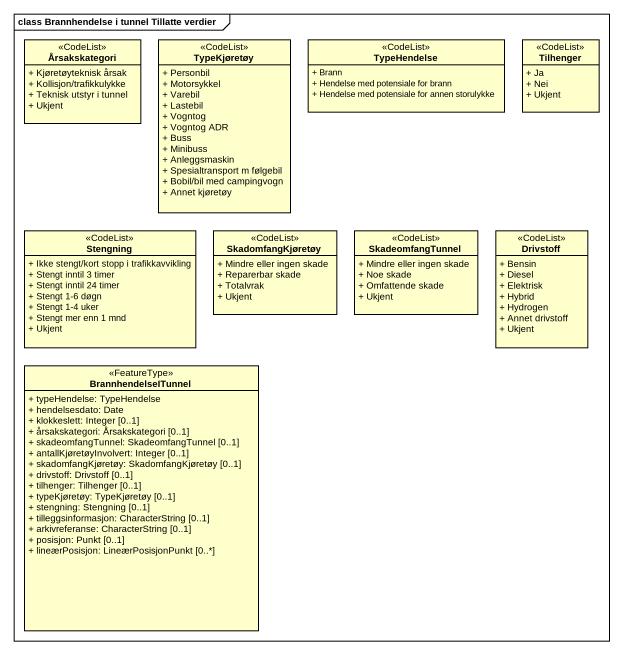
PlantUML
@startuml
mainframe class Brannhendelse i tunnel Tillatte verdier
hide circle
hide empty members
skinparam classAttributeIconSize 0
class Årsakskategori <<CodeList>> {
  + Kjøretøyteknisk årsak
  + Kollisjon/trafikkulykke
  + Teknisk utstyr i tunnel
  + Ukjent
}
class TypeKjøretøy <<CodeList>> {
  + Personbil
  + Motorsykkel
  + Varebil
  + Lastebil
  + Vogntog
  + Vogntog ADR
  + Buss
  + Minibuss
  + Anleggsmaskin
  + Spesialtransport m følgebil
  + Bobil/bil med campingvogn
  + Annet kjøretøy
}
class TypeHendelse <<CodeList>> {
  + Brann
  + Hendelse med potensiale for brann
  + Hendelse med potensiale for annen storulykke
}
class Tilhenger <<CodeList>> {
  + Ja
  + Nei
  + Ukjent
}
class Stengning <<CodeList>> {
  + Ikke stengt/kort stopp i trafikkavvikling
  + Stengt inntil 3 timer
  + Stengt inntil 24 timer
  + Stengt 1-6 døgn
  + Stengt 1-4 uker
  + Stengt mer enn 1 mnd
  + Ukjent
}
class SkadomfangKjøretøy <<CodeList>> {
  + Mindre eller ingen skade
  + Reparerbar skade
  + Totalvrak
  + Ukjent
}
class SkadeomfangTunnel <<CodeList>> {
  + Mindre eller ingen skade
  + Noe skade
  + Omfattende skade
  + Ukjent
}
class Drivstoff <<CodeList>> {
  + Bensin
  + Diesel
  + Elektrisk
  + Hybrid
  + Hydrogen
  + Annet drivstoff
  + Ukjent
}
class BrannhendelseITunnel <<FeatureType>> {
  + typeHendelse: TypeHendelse
  + hendelsesdato: Date
  + klokkeslett: Integer [0..1]
  + årsakskategori: Årsakskategori [0..1]
  + skadeomfangTunnel: SkadeomfangTunnel [0..1]
  + antallKjøretøyInvolvert: Integer [0..1]
  + skadomfangKjøretøy: SkadomfangKjøretøy [0..1]
  + drivstoff: Drivstoff [0..1]
  + tilhenger: Tilhenger [0..1]
  + typeKjøretøy: TypeKjøretøy [0..1]
  + stengning: Stengning [0..1]
  + tilleggsinformasjon: CharacterString [0..1]
  + arkivreferanse: CharacterString [0..1]
  + posisjon: Punkt [0..1]
  + lineærPosisjon: LineærPosisjonPunkt [0..*]
}
@enduml
